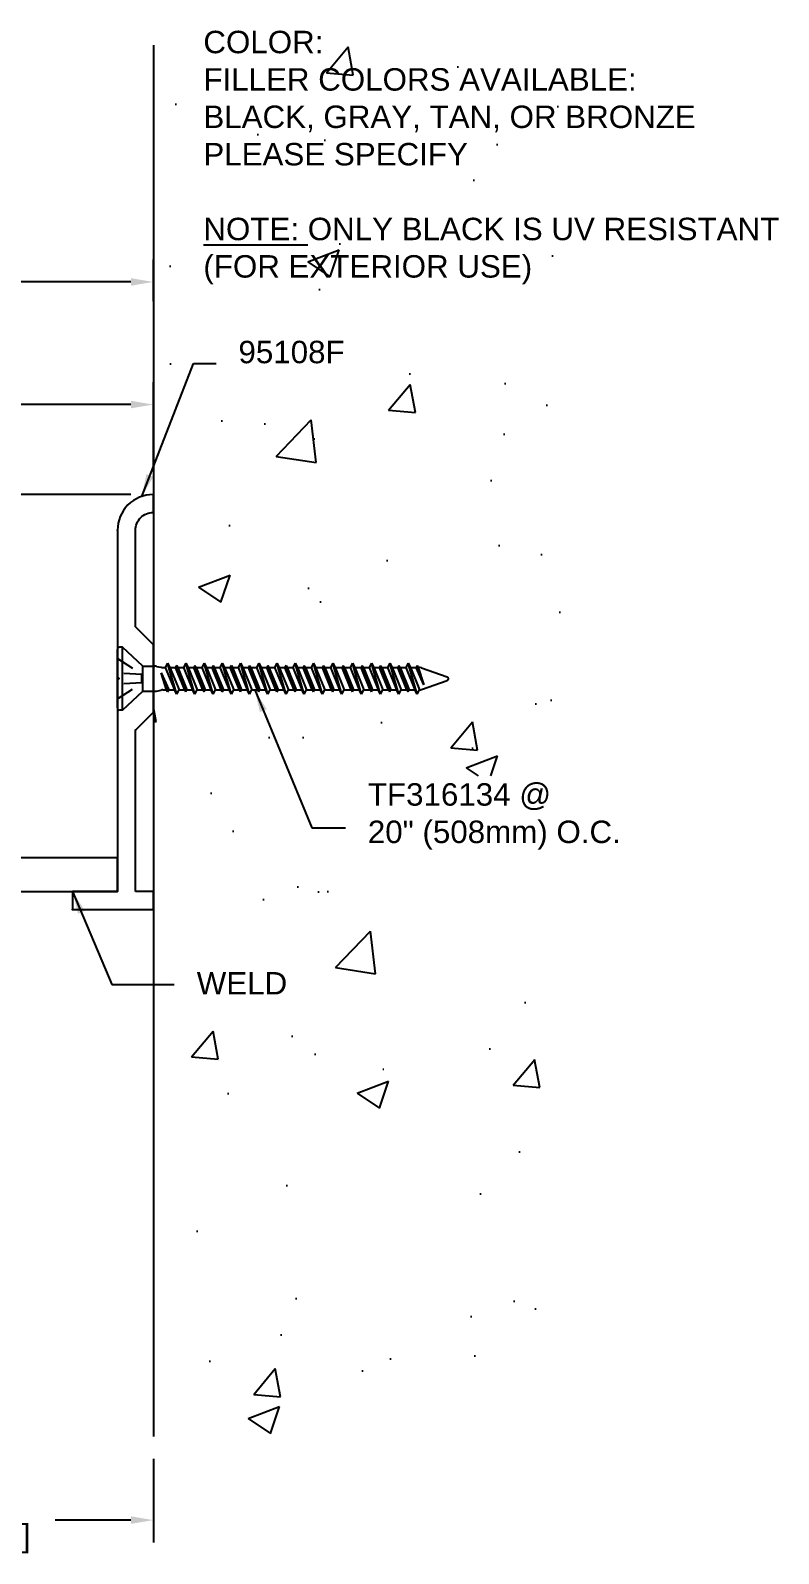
# Model space of a CAD drawing. Header units: inches. Extents: x -0.4 to 34.2, y -2.1 to 6.6.
# Drawn here: x 7.31 to 11.48, y -1.98 to 6.5 of the extents above; entities that cross this region are included whole.
import ezdxf

# ---------------------------------------------------------------- set-up
doc = ezdxf.new("R2010")
doc.units = ezdxf.units.IN
doc.header["$MEASUREMENT"] = 0
doc.linetypes.add('DASHED', pattern=[0.75, 0.5, -0.25])
for name, color, linetype in [('anchors', 4, 'Continuous'), ('conditions', 1, 'Continuous'), ('dimensions', 3, 'Continuous'), ('METALS', 7, 'Continuous'), ('text', 2, 'Continuous')]:
    doc.layers.add(name, color=color, linetype=linetype)
doc.styles.add('ARIAL', font='arial.ttf')
doc.dimstyles.new('Arial', dxfattribs={"dimtxt": 0.125, "dimasz": 0.125, "dimexe": 0.125, "dimexo": 0.125, "dimgap": 0.125, "dimtad": 0, "dimtih": 1, "dimtoh": 1, "dimdec": 4, "dimzin": 3, "dimdsep": 46, "dimlunit": 4, "dimtxsty": 'ARIAL', "dimcen": 0.09, "dimadec": 0, "dimazin": 0, "dimtfac": 1, "dimtdec": 4, "dimtofl": 0, "dimtmove": 0, "dimatfit": 3, "dimfxl": 0, "dimfrac": 2, "dimtolj": 1, "dimtzin": 0, "dimarcsym": 0})

# ---------------------------------------------------------------- blocks, each defined once
blk = doc.blocks.new('*D0')
at = {"layer": 'DEFPOINTS', "color": 0}
for p in [(7.9938, 4.4193), (7.9938, 3.9278), (4.8216, 1.8728)]:
    blk.add_point(p, dxfattribs=at)
at = {"layer": 'dimensions', "color": 0, "lineweight": -2}
for p, q in [((4.8216, 1.9978), (4.8216, 4.5443)), ((7.9938, 4.0528), (7.9938, 4.5443)), ((4.9466, 4.4193), (5.9547, 4.4193)), ((7.8688, 4.4193), (6.8607, 4.4193))]:
    blk.add_line(p, q, dxfattribs=at)
at = {"layer": 'dimensions', "color": 0}
for points in [[(4.9466, 4.4402), (4.9466, 4.3985), (4.8216, 4.4193)], [(7.8688, 4.4402), (7.8688, 4.3985), (7.9938, 4.4193)]]:
    blk.add_solid(points, dxfattribs=at)
at = {"layer": 'dimensions', "color": 0, "insert": (6.4077, 4.4193), "char_height": 0.125, "attachment_point": 5, "style": 'ARIAL'}
blk.add_mtext('\\A1;3 3/16"\\P [81mm]', dxfattribs=at)
blk = doc.blocks.new('*D2')
at = {"layer": 'DEFPOINTS', "color": 0}
for p in [(5.9938, -1.3308), (7.9938, -1.3308), (7.9938, -1.7971)]:
    blk.add_point(p, dxfattribs=at)
at = {"layer": 'dimensions', "color": 0, "lineweight": -2}
for p, q in [((5.9938, -1.4558), (5.9938, -1.9221)), ((7.9938, -1.4558), (7.9938, -1.9221)), ((6.1188, -1.7971), (6.5408, -1.7971)), ((7.8688, -1.7971), (7.4468, -1.7971))]:
    blk.add_line(p, q, dxfattribs=at)
at = {"layer": 'dimensions', "color": 0}
for points in [[(6.1188, -1.7762), (6.1188, -1.8179), (5.9938, -1.7971)], [(7.8688, -1.7762), (7.8688, -1.8179), (7.9938, -1.7971)]]:
    blk.add_solid(points, dxfattribs=at)
at = {"layer": 'dimensions', "color": 0, "insert": (6.9938, -1.7971), "char_height": 0.125, "attachment_point": 5, "style": 'ARIAL'}
blk.add_mtext('\\A1;2"\\P [51mm]', dxfattribs=at)
blk = doc.blocks.new('95108F')
blk.add_lwpolyline([(0.0634, 0.0634), (0.9634, 0.0634), (1.0634, -0.0366), (1.4384, -0.0366), (1.5384, 0.0634), (2.0769, 0.0634, -0.414214), (2.1759, -0.0356), (2.1759, -0.0366), (2.2759, -0.0366), (2.2759, -0.0356, 0.414214), (2.0769, 0.1634), (1.2609, 0.1634), (1.2509, 0.1534), (1.2409, 0.1634), (0.0634, 0.1634), (0.0634, 0.4134), (-0.0366, 0.4134), (-0.0366, -0.0366), (0.0634, -0.0366)], format="xyb", close=True)
for p in [(-0.0366, 0.4134), (2.0769, 0.1634), (2.1988, 0.1216), (0.9634, 0.0634), (0.0634, -0.0366), (1.4384, -0.0366), (2.2759, -0.0366)]:
    blk.add_point(p)
blk = doc.blocks.new('A$C63CB1885')
for p, q in [((-0.1762, 0), (-0.1747, 0.0182)), ((-0.1762, 0), (0.1762, 0)), ((-0.1762, 0), (-0.0698, -0.1125)), ((-0.1634, 0.0285), (0.1634, 0.0285)), ((0.0698, -0.1125), (0.1762, 0)), ((0.1762, 0), (0.1747, 0.0182)), ((-0.0698, -0.1125), (0.0698, -0.1125)), ((-0.0698, -0.1125), (-0.0698, -0.1796)), ((0.0698, -0.1125), (0.0698, -0.1796)), ((-0.0863, -0.3019), (0.0862, -0.2511)), ((-0.0737, -0.2511), (0.0321, -0.2146)), ((-0.0737, -0.2511), (-0.0622, -0.2449)), ((-0.0737, -0.2511), (-0.0622, -0.2573)), ((-0.0687, -0.1892), (-0.0633, -0.2152)), ((-0.0623, -0.2248), (-0.0622, -0.2449)), ((-0.0622, -0.2449), (0.0321, -0.2146)), ((0.0321, -0.2146), (-0.0622, -0.2573)), ((0.0622, -0.2382), (-0.0622, -0.289)), ((0.0622, -0.2248), (0.0622, -0.2382)), ((0.0862, -0.2511), (0.0622, -0.264)), ((0.0862, -0.2511), (0.0622, -0.2382)), ((0.0687, -0.1892), (0.0633, -0.2152)), ((-0.0863, -0.3019), (-0.0622, -0.289)), ((-0.0863, -0.3019), (-0.0622, -0.3148)), ((-0.0737, -0.3527), (0.0737, -0.3019)), ((-0.0622, -0.2573), (-0.0622, -0.289)), ((0.0622, -0.264), (-0.0622, -0.3148)), ((-0.0622, -0.3465), (0.0622, -0.2957)), ((0.0622, -0.308), (-0.0622, -0.3588)), ((-0.0622, -0.3148), (-0.0622, -0.3465)), ((0.0622, -0.264), (0.0622, -0.2957)), ((0.0737, -0.3019), (0.0622, -0.2957)), ((0.0737, -0.3019), (0.0622, -0.308)), ((0.0622, -0.308), (0.0622, -0.3397)), ((-0.0863, -0.4034), (0.0862, -0.3527)), ((-0.0863, -0.4034), (-0.0622, -0.3905)), ((-0.0863, -0.4034), (-0.0622, -0.4164)), ((-0.0737, -0.3527), (-0.0622, -0.3465)), ((-0.0737, -0.3527), (-0.0622, -0.3588)), ((-0.0737, -0.4542), (0.0737, -0.4034)), ((0.0622, -0.3397), (-0.0622, -0.3905)), ((-0.0622, -0.3588), (-0.0622, -0.3905)), ((0.0622, -0.3656), (-0.0622, -0.4164)), ((-0.0622, -0.4481), (0.0622, -0.3973)), ((0.0622, -0.4096), (-0.0622, -0.4604)), ((-0.0622, -0.4164), (-0.0622, -0.4481)), ((0.0862, -0.3527), (0.0622, -0.3656)), ((0.0622, -0.3656), (0.0622, -0.3973)), ((0.0737, -0.4034), (0.0622, -0.3973)), ((0.0737, -0.4034), (0.0622, -0.4096)), ((0.0622, -0.4096), (0.0622, -0.4413)), ((0.0862, -0.3527), (0.0622, -0.3397)), ((-0.0863, -0.505), (0.0862, -0.4542)), ((-0.0863, -0.505), (-0.0622, -0.4921)), ((-0.0863, -0.505), (-0.0622, -0.5179)), ((-0.0737, -0.4542), (-0.0622, -0.4481)), ((-0.0737, -0.4542), (-0.0622, -0.4604)), ((-0.0737, -0.5558), (0.0737, -0.505)), ((0.0622, -0.4413), (-0.0622, -0.4921)), ((-0.0622, -0.4604), (-0.0622, -0.4921)), ((0.0622, -0.4671), (-0.0622, -0.5179)), ((-0.0622, -0.5496), (0.0622, -0.4988)), ((0.0862, -0.4542), (0.0622, -0.4671)), ((0.0622, -0.4671), (0.0622, -0.4988)), ((0.0737, -0.505), (0.0622, -0.4988)), ((0.0737, -0.505), (0.0622, -0.5112)), ((0.0862, -0.4542), (0.0622, -0.4413)), ((-0.0863, -0.6066), (0.0862, -0.5558)), ((-0.0863, -0.6066), (-0.0622, -0.5936)), ((-0.0737, -0.5558), (-0.0622, -0.5496)), ((-0.0737, -0.5558), (-0.0622, -0.5619)), ((0.0622, -0.5112), (-0.0622, -0.5619)), ((-0.0622, -0.5179), (-0.0622, -0.5496)), ((0.0622, -0.5429), (-0.0622, -0.5936)), ((-0.0622, -0.5619), (-0.0622, -0.5936)), ((0.0622, -0.5687), (-0.0622, -0.6195)), ((0.0622, -0.5112), (0.0622, -0.5429)), ((0.0862, -0.5558), (0.0622, -0.5687)), ((0.0622, -0.5687), (0.0622, -0.6004)), ((0.0862, -0.5558), (0.0622, -0.5429)), ((-0.0863, -0.6066), (-0.0622, -0.6195)), ((-0.0863, -0.7081), (0.0862, -0.6573)), ((-0.0737, -0.6573), (0.0737, -0.6066)), ((-0.0737, -0.6573), (-0.0622, -0.6512)), ((-0.0737, -0.6573), (-0.0622, -0.6635)), ((-0.0622, -0.6512), (0.0622, -0.6004)), ((0.0622, -0.6127), (-0.0622, -0.6635)), ((-0.0622, -0.6195), (-0.0622, -0.6512)), ((0.0622, -0.6444), (-0.0622, -0.6952)), ((-0.0622, -0.6635), (-0.0622, -0.6952)), ((0.0622, -0.6703), (-0.0622, -0.721)), ((0.0737, -0.6066), (0.0622, -0.6004)), ((0.0737, -0.6066), (0.0622, -0.6127)), ((0.0622, -0.6127), (0.0622, -0.6444)), ((0.0862, -0.6573), (0.0622, -0.6703)), ((0.0622, -0.6703), (0.0622, -0.702)), ((0.0862, -0.6573), (0.0622, -0.6444)), ((-0.0863, -0.7081), (-0.0622, -0.6952)), ((-0.0863, -0.7081), (-0.0622, -0.721)), ((-0.0863, -0.8097), (0.0862, -0.7589)), ((-0.0737, -0.7589), (0.0737, -0.7081)), ((-0.0737, -0.7589), (-0.0622, -0.7527)), ((-0.0737, -0.7589), (-0.0622, -0.7651)), ((-0.0622, -0.7527), (0.0622, -0.702)), ((0.0622, -0.7143), (-0.0622, -0.7651)), ((-0.0622, -0.721), (-0.0622, -0.7527)), ((0.0622, -0.746), (-0.0622, -0.7968)), ((0.0737, -0.7081), (0.0622, -0.702)), ((0.0737, -0.7081), (0.0622, -0.7143)), ((0.0622, -0.7143), (0.0622, -0.746)), ((0.0862, -0.7589), (0.0622, -0.7718)), ((0.0862, -0.7589), (0.0622, -0.746)), ((-0.0863, -0.8097), (-0.0622, -0.7968)), ((-0.0863, -0.8097), (-0.0622, -0.8226)), ((-0.0737, -0.8605), (0.0737, -0.8097)), ((-0.0622, -0.7651), (-0.0622, -0.7967)), ((0.0622, -0.7718), (-0.0622, -0.8226)), ((-0.0622, -0.8543), (0.0622, -0.8035)), ((0.0622, -0.8159), (-0.0622, -0.8666)), ((-0.0622, -0.8226), (-0.0622, -0.8543)), ((0.0622, -0.8475), (-0.0622, -0.8983)), ((0.0622, -0.7718), (0.0622, -0.8035)), ((0.0737, -0.8097), (0.0622, -0.8035)), ((0.0737, -0.8097), (0.0622, -0.8159)), ((0.0622, -0.8159), (0.0622, -0.8475)), ((0.0862, -0.8605), (0.0622, -0.8475)), ((-0.0863, -0.9112), (0.0862, -0.8605)), ((-0.0863, -0.9112), (-0.0622, -0.8983)), ((-0.0863, -0.9112), (-0.0622, -0.9242)), ((-0.0737, -0.8605), (-0.0622, -0.8543)), ((-0.0737, -0.8605), (-0.0622, -0.8666)), ((-0.0737, -0.962), (0.0737, -0.9112)), ((-0.0622, -0.8666), (-0.0622, -0.8983)), ((0.0622, -0.8734), (-0.0622, -0.9242)), ((-0.0622, -0.9559), (0.0622, -0.9051)), ((0.0622, -0.9174), (-0.0622, -0.9682)), ((-0.0622, -0.9242), (-0.0622, -0.9558)), ((0.0862, -0.8605), (0.0622, -0.8734)), ((0.0622, -0.8734), (0.0622, -0.9051)), ((0.0737, -0.9112), (0.0622, -0.9051)), ((0.0737, -0.9112), (0.0622, -0.9174)), ((0.0622, -0.9174), (0.0622, -0.9491)), ((-0.0863, -1.0128), (0.0862, -0.962)), ((-0.0863, -1.0128), (-0.0622, -0.9999)), ((-0.0863, -1.0128), (-0.0622, -1.0257)), ((-0.0737, -0.962), (-0.0622, -0.9559)), ((-0.0737, -0.962), (-0.0622, -0.9682)), ((-0.0737, -1.0636), (0.0737, -1.0128)), ((0.0622, -0.9491), (-0.0622, -0.9999)), ((-0.0622, -0.9682), (-0.0622, -0.9999)), ((0.0622, -0.975), (-0.0622, -1.0257)), ((-0.0622, -1.0574), (0.0622, -1.0066)), ((0.0862, -0.962), (0.0622, -0.975)), ((0.0622, -0.975), (0.0622, -1.0066)), ((0.0737, -1.0128), (0.0622, -1.0066)), ((0.0737, -1.0128), (0.0622, -1.019)), ((0.0862, -0.962), (0.0622, -0.9491)), ((-0.0863, -1.1144), (0.0862, -1.0636)), ((-0.0863, -1.1144), (-0.0622, -1.1015)), ((-0.0737, -1.0636), (-0.0622, -1.0574)), ((-0.0737, -1.0636), (-0.0622, -1.0698)), ((0.0622, -1.019), (-0.0622, -1.0698)), ((-0.0622, -1.0257), (-0.0622, -1.0574)), ((0.0622, -1.0507), (-0.0622, -1.1015)), ((-0.0622, -1.0697), (-0.0622, -1.1014)), ((0.0622, -1.0765), (-0.0622, -1.1273)), ((0.0622, -1.019), (0.0622, -1.0507)), ((0.0862, -1.0636), (0.0622, -1.0765)), ((0.0622, -1.0765), (0.0622, -1.1145)), ((0.0862, -1.0636), (0.0622, -1.0507)), ((-0.0863, -1.1144), (-0.0622, -1.1273)), ((-0.0863, -1.2223), (0.0862, -1.1715)), ((-0.0737, -1.1715), (0.0737, -1.1207)), ((-0.0737, -1.1715), (-0.0622, -1.1653)), ((-0.0737, -1.1715), (-0.0622, -1.1776)), ((-0.0622, -1.1653), (0.0622, -1.1145)), ((0.0622, -1.1269), (-0.0622, -1.1776)), ((-0.0622, -1.1273), (-0.0622, -1.1653)), ((0.0622, -1.1585), (-0.0622, -1.2093)), ((-0.0622, -1.1776), (-0.0622, -1.2093)), ((0.0622, -1.1844), (-0.0622, -1.2352)), ((0.0737, -1.1207), (0.0622, -1.1145)), ((0.0737, -1.1207), (0.0622, -1.1269)), ((0.0622, -1.1269), (0.0622, -1.1585)), ((0.0862, -1.1715), (0.0622, -1.1844)), ((0.0622, -1.1844), (0.0622, -1.2247)), ((0.0862, -1.1715), (0.0622, -1.1585)), ((-0.0863, -1.2223), (-0.0622, -1.2093)), ((-0.0863, -1.2223), (-0.0622, -1.2352)), ((-0.0737, -1.2816), (0.0737, -1.2308)), ((-0.0622, -1.2754), (0.0622, -1.2247)), ((-0.0622, -1.2352), (-0.0622, -1.2754)), ((0.0622, -1.237), (-0.0622, -1.2878)), ((0.0622, -1.2687), (-0.0622, -1.3195)), ((0.0737, -1.2308), (0.0622, -1.2247)), ((0.0737, -1.2308), (0.0622, -1.237)), ((0.0622, -1.237), (0.0622, -1.2687)), ((0.0862, -1.2816), (0.0622, -1.2687)), ((-0.0863, -1.3324), (0.0862, -1.2816)), ((-0.0863, -1.3324), (-0.0622, -1.3195)), ((-0.0863, -1.3324), (-0.0622, -1.3453)), ((-0.0737, -1.2816), (-0.0622, -1.2754)), ((-0.0737, -1.2816), (-0.0622, -1.2878)), ((-0.0737, -1.3872), (0.0737, -1.3365)), ((-0.0622, -1.2877), (-0.0622, -1.3194)), ((0.0622, -1.2945), (-0.0622, -1.3453)), ((-0.0622, -1.3811), (0.0622, -1.3303)), ((0.0622, -1.3426), (-0.0622, -1.3934)), ((-0.0622, -1.3453), (-0.0622, -1.381)), ((0.0862, -1.2816), (0.0622, -1.2945)), ((0.0622, -1.2945), (0.0622, -1.3303)), ((0.0737, -1.3365), (0.0622, -1.3303)), ((0.0737, -1.3365), (0.0622, -1.3426)), ((0.0622, -1.3426), (0.0622, -1.3743)), ((-0.0863, -1.438), (0.0862, -1.3872)), ((-0.0863, -1.438), (-0.0622, -1.4251)), ((-0.0863, -1.438), (-0.0622, -1.4509)), ((-0.0737, -1.3872), (-0.0622, -1.3811)), ((-0.0737, -1.3872), (-0.0622, -1.3934)), ((-0.0737, -1.4895), (0.0737, -1.4387)), ((0.0622, -1.3743), (-0.0622, -1.4251)), ((-0.0622, -1.3934), (-0.0622, -1.4251)), ((0.0622, -1.4002), (-0.0622, -1.4509)), ((-0.0622, -1.4833), (0.0622, -1.4326)), ((0.0862, -1.3872), (0.0622, -1.4002)), ((0.0622, -1.4002), (0.0622, -1.4326)), ((0.0737, -1.4387), (0.0622, -1.4326)), ((0.0737, -1.4387), (0.0622, -1.4449)), ((0.0862, -1.3872), (0.0622, -1.3743)), ((-0.0863, -1.5403), (0.0862, -1.4895)), ((-0.0863, -1.5403), (-0.0622, -1.5274)), ((-0.0737, -1.4895), (-0.0622, -1.4833)), ((-0.0737, -1.4895), (-0.0622, -1.4957)), ((0.0622, -1.4449), (-0.0622, -1.4957)), ((-0.0622, -1.4509), (-0.0622, -1.4833)), ((0.0622, -1.4766), (-0.0622, -1.5274)), ((-0.0622, -1.4956), (-0.0621, -1.5273)), ((0.0622, -1.5024), (-0.0622, -1.5532)), ((0.0622, -1.4449), (0.0622, -1.4766)), ((0.0862, -1.4895), (0.0622, -1.5024)), ((0.0622, -1.5024), (0.0622, -1.5348)), ((0.0862, -1.4895), (0.0622, -1.4766)), ((-0.0863, -1.5403), (-0.0622, -1.5532)), ((-0.0863, -1.6425), (0.0862, -1.5918)), ((-0.0737, -1.5918), (0.0737, -1.541)), ((-0.0737, -1.5918), (-0.0622, -1.5856)), ((-0.0737, -1.5918), (-0.0622, -1.5979)), ((-0.0622, -1.5856), (0.0622, -1.5348)), ((0.0622, -1.5471), (-0.0622, -1.5979)), ((0.0622, -1.5788), (-0.0622, -1.6296)), ((0.0622, -1.6047), (-0.0622, -1.6555)), ((-0.0621, -1.5532), (-0.0621, -1.5856)), ((-0.0621, -1.5979), (-0.0621, -1.6296)), ((0.0737, -1.541), (0.0622, -1.5348)), ((0.0737, -1.541), (0.0622, -1.5471)), ((0.0622, -1.5471), (0.0622, -1.5788)), ((0.0862, -1.5918), (0.0622, -1.6047)), ((0.0622, -1.6047), (0.0622, -1.6522)), ((0.0862, -1.5918), (0.0622, -1.5788)), ((-0.0863, -1.6425), (-0.0622, -1.6296)), ((-0.0863, -1.6425), (-0.0622, -1.6555)), ((-0.0596, -1.6676), (-0.0096, -1.8103)), ((-0.0335, -1.6795), (0.0622, -1.6364)), ((-0.0335, -1.6795), (0.0737, -1.6425)), ((0.0622, -1.6487), (-0.0335, -1.6795)), ((0.0596, -1.6676), (0.0096, -1.8103)), ((0.0737, -1.6425), (0.0622, -1.6364)), ((0.0737, -1.6425), (0.0622, -1.6487))]:
    blk.add_line(p, q)
at = {"linetype": 'DASHED', "ltscale": 0.025}
for p, q in [((-0.1125, 0.0285), (-0.024, -0.1065)), ((-0.024, -0.1065), (-0.0311, 0.0283)), ((0.024, -0.1065), (0.0311, 0.0285)), ((0.1125, 0.0285), (0.024, -0.1065)), ((-0.024, -0.1065), (0.024, -0.1065))]:
    blk.add_line(p, q, dxfattribs=at)
for centre, radius, start, end in [((-0.1634, 0.0173), 0.0112, 90, 175), ((0.1634, 0.0173), 0.0112, 5, 90), ((-0.0233, -0.1796), 0.0465, 180, 191.9357), ((-0.1088, -0.2248), 0.0465, 0, 11.9357), ((0.1087, -0.2248), 0.0465, 168.0643, 180), ((0.0233, -0.1796), 0.0465, 348.0643, 0), ((-0.0158, -1.6522), 0.0465, 183.94761, 199.30575), ((0.0158, -1.6522), 0.0465, 340.69425, 0), ((0, -1.806), 0.0106, 204.10008, 335.89992)]:
    blk.add_arc(centre, radius, start, end)
blk = doc.blocks.new('TF316134')
blk.add_blockref('A$C63CB1885', (0, -0.0285))
blk = doc.blocks.new('*D11')
at = {"layer": 'DEFPOINTS', "color": 0}
for p in [(7.9938, 3.9178), (-0.0777, 1.9028), (0.5947, 1.9028)]:
    blk.add_point(p, dxfattribs=at)
at = {"layer": 'dimensions', "color": 0, "lineweight": -2}
for p, q in [((7.8688, 3.9178), (-0.2027, 3.9178)), ((-0.0777, 3.7928), (-0.0777, 3.2199)), ((-0.0777, 2.0278), (-0.0777, 2.6008)), ((0.4697, 1.9028), (-0.2027, 1.9028))]:
    blk.add_line(p, q, dxfattribs=at)
at = {"layer": 'dimensions', "color": 0}
for points in [[(-0.0986, 3.7928), (-0.0569, 3.7928), (-0.0777, 3.9178)], [(-0.0986, 2.0278), (-0.0569, 2.0278), (-0.0777, 1.9028)]]:
    blk.add_solid(points, dxfattribs=at)
at = {"layer": 'dimensions', "color": 0, "insert": (-0.0777, 2.9103), "char_height": 0.125, "attachment_point": 5, "style": 'ARIAL'}
blk.add_mtext('\\A1;2"\\P [51mm]', dxfattribs=at)
blk = doc.blocks.new('aluminum plate')
at = {"layer": 'METALS'}
blk.add_lwpolyline([(0, 0.1925), (0, 0.005), (2.9722, 0.005), (2.9722, 0.1925)], close=True, dxfattribs=at)
at = {"style": 'ARIAL', "flags": 3}
blk.add_attdef('3/16"ALUMINUMPLATE', (-0.0013, 0.6237), '', height=0.2734, dxfattribs=at)
blk = doc.blocks.new('*D14')
at = {"layer": 'DEFPOINTS', "color": 0}
for p in [(7.9938, 5.1024), (7.9938, 4.8709), (2.3213, 1.8828)]:
    blk.add_point(p, dxfattribs=at)
at = {"layer": 'dimensions', "color": 0, "lineweight": -2}
for p, q in [((2.3213, 2.0078), (2.3213, 5.2274)), ((7.9938, 4.9959), (7.9938, 5.2274)), ((2.4463, 5.1024), (4.656, 5.1024)), ((7.8688, 5.1024), (5.6591, 5.1024))]:
    blk.add_line(p, q, dxfattribs=at)
at = {"layer": 'dimensions', "color": 0}
for points in [[(2.4463, 5.1232), (2.4463, 5.0815), (2.3213, 5.1024)], [(7.8688, 5.1232), (7.8688, 5.0815), (7.9938, 5.1024)]]:
    blk.add_solid(points, dxfattribs=at)
at = {"layer": 'dimensions', "color": 0, "insert": (5.1576, 5.1024), "char_height": 0.125, "attachment_point": 5, "style": 'ARIAL'}
blk.add_mtext('\\A1;5 11/16"\\P [144mm]', dxfattribs=at)

msp = doc.modelspace()

# ---------------------------------------------------------------- hatches: boundary and pattern name
at = {"layer": 'conditions'}
h = msp.add_hatch(dxfattribs=at)
h.set_pattern_fill('AR-CONC', color=256, scale=0.25, style=0)
h.set_pattern_definition([(50, (-4, 0), (1.79315, -0.15688), [0.1875, -2.0625]), (355, (-4, 0), (-0.34688, 1.88048), [0.15, -1.65]), (100.451, (-3.8506, -0.013), (1.44627, 1.7236), [0.15935, -1.75286]), (46.184, (-4, 0.5), (2.6681, -0.4138), [0.28125, -3.09375]), (96.636, (-3.7777, 0.4655), (2.33666, 2.4353), [0.23903, -2.6293]), (351.184, (-4, 0.5), (2.33665, 2.4353), [0.225, -2.475]), (21, (-3.75, 0.375), (1.49227, -1.00655), [0.1875, -2.0625]), (326, (-3.75, 0.375), (0.60829, 1.81288), [0.15, -1.65]), (71.451, (-3.6256, 0.2911), (2.10056, 0.80633), [0.15935, -1.75286]), (37.5, (-4, 0), (0.0304, 0.832235), [0, -1.63, 0, -1.675, 0, -1.65625]), (7.5, (-4, 0), (0.657674, 0.98603), [0, -0.955, 0, -1.5925, 0, -0.63125]), (327.5, (-4.5575, 0), (1.334556, -0.056387), [0, -0.625, 0, -1.95, 0, -2.5875]), (317.5, (-4.8075, 0), (1.457965, 0.25026), [0, -0.8125, 0, -1.295, 0, -1.8375])])
h.paths.add_polyline_path([(10.29924, 6.42266), (7.99381, 6.42266), (7.99381, 2.97145), (8.00677, 2.97145), (8.0375, 2.96495, 0.0521265), (8.04711, 2.96395), (8.06048, 2.96395), (8.07341, 2.98795), (8.08633, 2.96395), (8.11803, 2.96395), (8.12419, 2.97539), (8.13035, 2.96395), (8.16205, 2.96395), (8.17497, 2.98795), (8.1879, 2.96395), (8.21959, 2.96395), (8.22575, 2.97539), (8.23191, 2.96395), (8.26361, 2.96395), (8.27653, 2.98795), (8.28946, 2.96395), (8.32115, 2.96395), (8.32731, 2.97539), (8.33348, 2.96395), (8.36517, 2.96395), (8.3781, 2.98795), (8.39102, 2.96395), (8.42271, 2.96395), (8.42888, 2.97539), (8.43504, 2.96395), (8.46673, 2.96395), (8.47966, 2.98795), (8.49258, 2.96395), (8.52428, 2.96395), (8.53044, 2.97539), (8.5366, 2.96395), (8.5683, 2.96395), (8.58122, 2.98795), (8.59415, 2.96395), (8.62584, 2.96395), (8.632, 2.97539), (8.63816, 2.96395), (8.66986, 2.96395), (8.68278, 2.98795), (8.69571, 2.96395), (8.7274, 2.96395), (8.73356, 2.97539), (8.73973, 2.96395), (8.77142, 2.96395), (8.78435, 2.98795), (8.79727, 2.96395), (8.82896, 2.96395), (8.83513, 2.97539), (8.84129, 2.96395), (8.87298, 2.96395), (8.88591, 2.98795), (8.89883, 2.96395), (8.93684, 2.96395), (8.94301, 2.97539), (8.94917, 2.96395), (8.98086, 2.96395), (8.99379, 2.98795), (9.00671, 2.96395), (9.04697, 2.96395), (9.05313, 2.97539), (9.0593, 2.96395), (9.09099, 2.96395), (9.10392, 2.98795), (9.11684, 2.96395), (9.1526, 2.96395), (9.15877, 2.97539), (9.16493, 2.96395), (9.19662, 2.96395), (9.20955, 2.98795), (9.22247, 2.96395), (9.25486, 2.96395), (9.26103, 2.97539), (9.26719, 2.96395), (9.29888, 2.96395), (9.31181, 2.98795), (9.32473, 2.96395), (9.35713, 2.96395), (9.36329, 2.97539), (9.36945, 2.96395), (9.40115, 2.96395), (9.41407, 2.98795), (9.427, 2.96395), (9.45061, 2.96395), (9.44408, 2.97847), (9.45024, 2.98991), (9.45641, 2.97847), (9.46107, 2.96395), (9.47453, 2.96395, -0.084437), (9.4899, 2.96133), (9.63096, 2.91192, -0.7741233), (9.63096, 2.89147), (9.4899, 2.84206, -0.0665255), (9.47784, 2.83957), (9.46485, 2.81545), (9.45193, 2.83945), (9.42023, 2.83945), (9.41407, 2.828), (9.40791, 2.83945), (9.37552, 2.83945), (9.36259, 2.81545), (9.34967, 2.83945), (9.31797, 2.83945), (9.31181, 2.828), (9.30565, 2.83945), (9.27325, 2.83945), (9.26033, 2.81545), (9.2474, 2.83945), (9.21571, 2.83945), (9.20955, 2.828), (9.20338, 2.83945), (9.16762, 2.83945), (9.1547, 2.81545), (9.14177, 2.83945), (9.11008, 2.83945), (9.10392, 2.828), (9.09775, 2.83945), (9.05749, 2.83945), (9.04457, 2.81545), (9.03164, 2.83945), (8.99995, 2.83945), (8.99379, 2.828), (8.98762, 2.83945), (8.97547, 2.83945), (8.94961, 2.83945), (8.93669, 2.81545), (8.92376, 2.83945), (8.89207, 2.83945), (8.88591, 2.828), (8.87974, 2.83945), (8.84805, 2.83945), (8.83513, 2.81545), (8.8222, 2.83945), (8.79051, 2.83945), (8.78435, 2.828), (8.77818, 2.83945), (8.74649, 2.83945), (8.73356, 2.81545), (8.72064, 2.83945), (8.68895, 2.83945), (8.68278, 2.828), (8.67662, 2.83945), (8.64493, 2.83945), (8.632, 2.81545), (8.61908, 2.83945), (8.58738, 2.83945), (8.58122, 2.828), (8.57506, 2.83945), (8.54336, 2.83945), (8.53044, 2.81545), (8.51751, 2.83945), (8.48582, 2.83945), (8.47966, 2.828), (8.47349, 2.83945), (8.4418, 2.83945), (8.42888, 2.81545), (8.41595, 2.83945), (8.38426, 2.83945), (8.3781, 2.828), (8.37193, 2.83945), (8.34024, 2.83945), (8.32731, 2.81545), (8.31439, 2.83945), (8.2827, 2.83945), (8.27653, 2.828), (8.27037, 2.83945), (8.23868, 2.83945), (8.22575, 2.81545), (8.21283, 2.83945), (8.18113, 2.83945), (8.17497, 2.828), (8.16881, 2.83945), (8.13711, 2.83945), (8.12419, 2.81545), (8.11126, 2.83945), (8.07957, 2.83945), (8.07341, 2.828), (8.06724, 2.83945), (8.04711, 2.83945, 0.0521265), (8.0375, 2.83844), (8.00677, 2.83195), (7.99381, 2.83195), (7.99381, 2.71535), (7.99381, -1.33077), (10.29924, -1.33077), (10.29924, 1.60872), (9.08629, 1.60872), (9.08629, 2.34951), (10.29924, 2.34951)])
h.paths.add_polyline_path([(8.43971, 4.55612), (8.43971, 4.91864), (9.41746, 4.91864), (9.41746, 4.55612)], flags=16)
h.paths.add_polyline_path([(8.42727, 4.86568), (9.38651, 4.86568), (9.38651, 4.58046), (8.42727, 4.58046)], flags=24)

# ---------------------------------------------------------------- linework, layer by layer
msp.add_line((7.99381, 6.42266), (7.99381, -1.33077), dxfattribs=at)

# ---------------------------------------------------------------- block references
at = {"layer": 'anchors', "rotation": 90}
msp.add_blockref('TF316134', (7.79381, 2.8917), dxfattribs=at)
at = {"layer": 'METALS', "rotation": 90}
msp.add_blockref('95108F', (7.95721, 1.64198), dxfattribs=at)
at = {"layer": 'METALS'}
msp.add_blockref('aluminum plate', (4.82158, 1.70035), dxfattribs=at)

# ---------------------------------------------------------------- texts
at = {"layer": 'text', "insert": (8.27261, 6.502), "char_height": 0.125, "width": 3.515625, "attachment_point": 1, "style": 'ARIAL'}
msp.add_mtext('COLOR:{\\L                           }   \\~\\PFILLER COLORS AVAILABLE:\\PBLACK, GRAY, TAN, OR BRONZE\\PPLEASE SPECIFY\\~\\P\\P{\\LNOTE:} ONLY BLACK IS UV RESISTANT\\P(FOR EXTERIOR USE) ', dxfattribs=at)
at = {"layer": 'text', "char_height": 0.125, "attachment_point": 4, "style": 'ARIAL'}
for s, insert in [('\\A1;95108F', (8.46828, 4.71113)), ('\\A1;TF316134 @\\P20" (508mm) O.C.', (9.18974, 2.12364)), ('\\A1;WELD', (8.23571, 1.1945))]:
    msp.add_mtext(s, dxfattribs=dict(at, insert=insert))

# ---------------------------------------------------------------- dimensions: what is measured, and where the dimension line sits
at = {"layer": 'dimensions'}
for base, p1, p2, override, picture, middle in [((7.99381, 5.10237), (2.32131, 1.88285), (7.99381, 4.87087), {"dimdec": 4, "dimpost": '\\X'}, '*D14', (5.15756, 5.10237)), ((7.99381, 4.41932), (4.82158, 1.87285), (7.99381, 3.92785), {"dimpost": '\\X'}, '*D0', (6.4077, 4.41932)), ((7.99381, -1.79706), (5.99381, -1.33077), (7.99381, -1.33077), {"dimpost": '\\X'}, '*D2', (6.99381, -1.79706))]:
    dim = msp.add_linear_dim(base=base, p1=p1, p2=p2, dimstyle='Arial', override=override, dxfattribs=at)
    dim.commit()
    dim.dimension.update_dxf_attribs({"geometry": picture, "text_midpoint": middle, "dimtype": 160})
dim = msp.add_linear_dim(base=(-0.07774, 1.90285), p1=(7.99381, 3.91785), p2=(0.59467, 1.90285), angle=90, dimstyle='Arial', override={"dimpost": '\\X'}, dxfattribs=at)
dim.commit()
dim.dimension.update_dxf_attribs({"geometry": '*D11', "text_midpoint": (-0.07774, 2.91035), "dimtype": 160})

# ---------------------------------------------------------------- leaders
at = {"layer": 'text', "annotation_type": 0, "has_hookline": 1, "hookline_direction": 0}
for points, text_width in [([(7.9289, 3.9073), (8.21759, 4.64863), (8.34328, 4.64863)], 0.577), ([(8.5592, 2.82949), (8.87724, 2.06114), (9.06474, 2.06114)], 1.39052), ([(7.54381, 1.70535), (7.76263, 1.18749), (8.11071, 1.18749)], 0.49309)]:
    msp.add_leader(points, dimstyle='Arial', override={"dimgap": 0.125, "dimtad": 0}, dxfattribs=dict(at, text_width=text_width))

doc.saveas('drawing.dxf')
